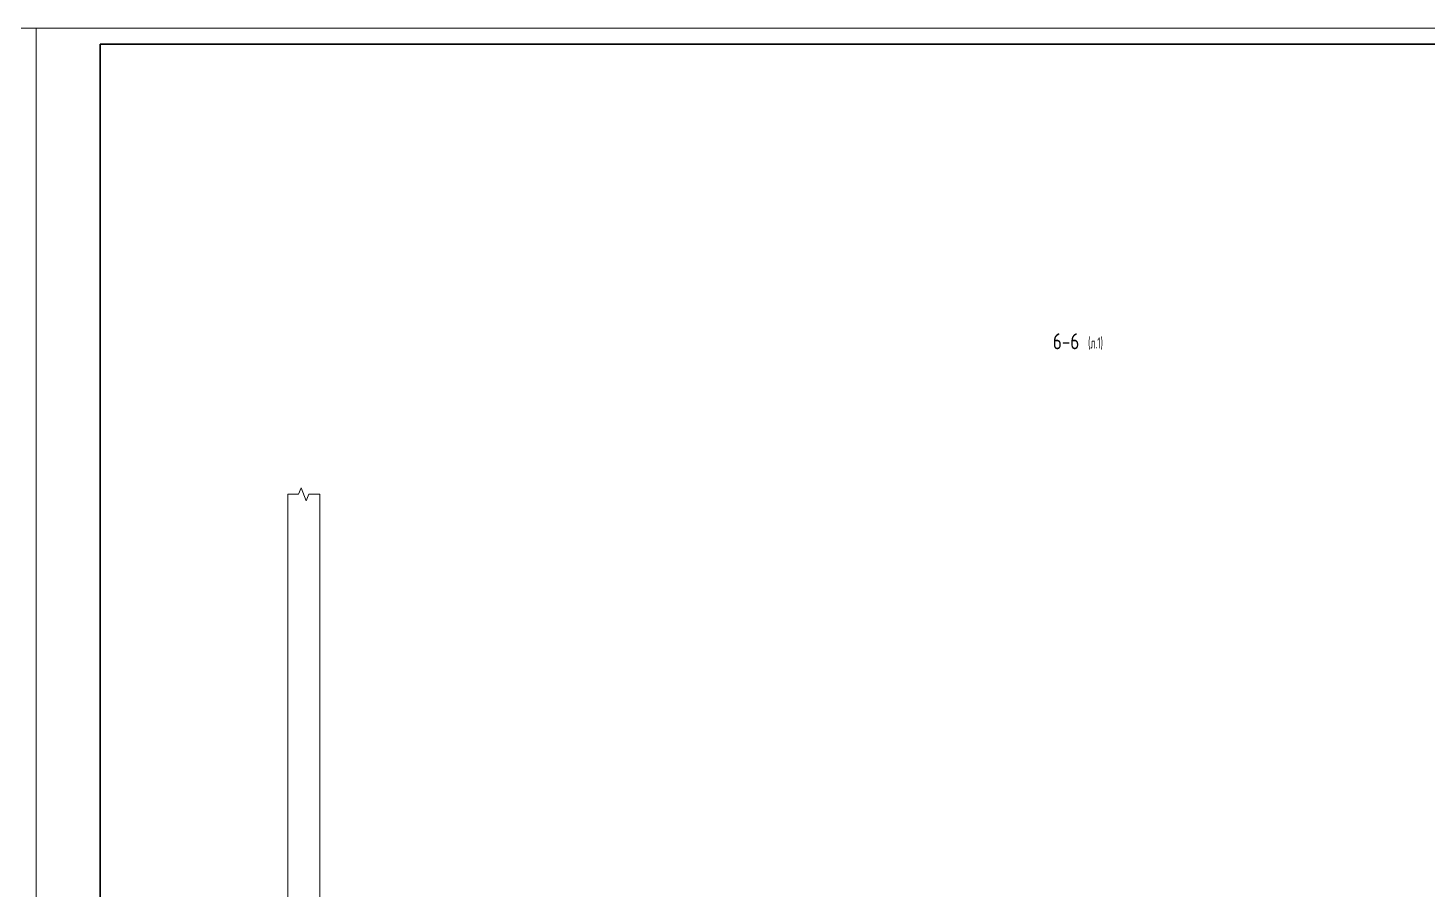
# Model space of a CAD drawing. Header units: millimetres. Extents: x -2281 to 5887, y 0 to 4166.
# Drawn here: x 4202.5 to 4639.8, y 324.6 to 594 of the extents above; entities that cross this region are included whole.
import ezdxf

# ---------------------------------------------------------------- set-up
doc = ezdxf.new("R2010")
doc.units = ezdxf.units.MM
for name, pattern in [('K5LT_BASIC', [0]), ('K5LT_THIN', [0]), ('K5LT_THIN_INCLUDED_TO_HATCHING', [0])]:
    doc.linetypes.add(name, pattern=pattern)
doc.layers.add('Системный слой', color=7, linetype='Continuous')
doc.styles.add('KTEXTSTYLE', font='GOST_AU.SHX', dxfattribs={"width": 0.96, "height": 5})

# ---------------------------------------------------------------- blocks, each defined once
blk = doc.blocks.new('U1105')
at = {"layer": 'Системный слой', "color": 7, "linetype": 'K5LT_THIN_INCLUDED_TO_HATCHING', "lineweight": 13}
for p, q in [((4287.01, 448.43), (4287.81, 450.43)), ((4287.81, 450.43), (4289.41, 446.43)), ((4283.61, 448.43), (4287.01, 448.43)), ((4289.41, 446.43), (4290.21, 448.43)), ((4290.21, 448.43), (4293.61, 448.43))]:
    blk.add_line(p, q, dxfattribs=at)

msp = doc.modelspace()

# ---------------------------------------------------------------- linework, layer by layer
at = {"color": 7, "linetype": 'K5LT_THIN', "lineweight": 13}
for p, q in [((3364, 594), (4205, 594)), ((4205, 594), (4205, 0)), ((4205, 0), (4205, 594)), ((4205, 594), (5046, 594))]:
    msp.add_line(p, q, dxfattribs=at)
at = {"color": 5, "linetype": 'K5LT_BASIC', "lineweight": 35, "true_color": 0x0000ff}
for p, q in [((4225, 5), (4225, 589)), ((4225, 589), (5041, 589))]:
    msp.add_line(p, q, dxfattribs=at)
at = {"layer": 'Системный слой', "color": 7, "linetype": 'K5LT_THIN', "lineweight": 13}
for p, q in [((4283.60875, 151.1638), (4283.60875, 448.43187)), ((4293.60875, 171.1638), (4293.60875, 448.43187))]:
    msp.add_line(p, q, dxfattribs=at)

# ---------------------------------------------------------------- block references
at = {"layer": 'Системный слой'}
msp.add_blockref('U1105', (0, 0), dxfattribs=at)

# ---------------------------------------------------------------- texts
at = {"layer": 'Системный слой', "color": 7, "char_height": 2.5, "attachment_point": 1, "style": 'KTEXTSTYLE'}
for s, insert in [('\\H3.5;\\W0.965;\\Q15;\\Q0;\\H5.00;6-6', (4522.60209, 498.69158)), ('\\H3.5;\\W0.965;\\Q15;\\Q0;\\W0.715;(л.1)', (4533.60837, 497.42434))]:
    msp.add_mtext(s, dxfattribs=dict(at, insert=insert))

doc.saveas('drawing.dxf')
